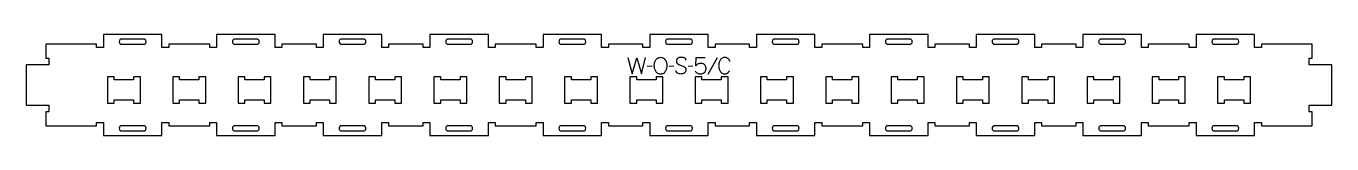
# Model space of a CAD drawing. Extents: x 0 to 2400, y 0 to 186.
import ezdxf

# ---------------------------------------------------------------- set-up
doc = ezdxf.new("R2010")
doc.units = 0
for name, color, linetype in [('1_ANYTOOL_1MMDEEP_LABELS_S', 2, 'CONTINUOUS'), ('3_ANYTOOL_CUTTHROUGH_INSID', 4, 'CONTINUOUS'), ('4_ANYTOOL_CUTTHROUGH_OUTSI', 5, 'CONTINUOUS')]:
    doc.layers.add(name, color=color, linetype=linetype)

msp = doc.modelspace()

# ---------------------------------------------------------------- linework, layer by layer
at = {"layer": '1_ANYTOOL_1MMDEEP_LABELS_S'}
for p, q in [((1150.25, 127.129967), (1141.464286, 127.044253)), ((1190.278572, 127.129967), (1181.492857, 127.044253)), ((1225.335714, 127.129967), (1216.55, 127.044253)), ((1269.992857, 142.772824), (1252.807143, 112.001396))]:
    msp.add_line(p, q, dxfattribs=at)
msp.add_lwpolyline([(1105.892857, 143.244253), (1113.607143, 113.244253), (1122.05, 142.344253), (1130.535714, 113.244253), (1138.035714, 143.244253)], dxfattribs=at)
msp.add_lwpolyline([(1166.321429, 143.58711, -0.064784), (1168.995384, 143.239189, -0.088904), (1171.421429, 142.108539, -0.05419), (1173.343993, 140.416409, -0.051179), (1174.871429, 138.358539, -0.041653), (1176.053628, 135.929766, -0.036749), (1176.842857, 133.344253, -0.024892), (1177.300637, 130.72499, -0.030823), (1177.464286, 128.072824, -0.034269), (1177.287766, 125.500328, -0.031918), (1176.773214, 122.972824, -0.031725), (1175.885027, 120.363428, -0.026303), (1174.7, 117.872824, -0.058719), (1173.17622, 115.711077, -0.077745), (1171.1375, 114.047824, -0.077243), (1168.650512, 113.068987, -0.055252), (1165.978572, 112.772824, -0.054051), (1163.224647, 113.071404, -0.077615), (1160.658929, 114.069253, -0.078558), (1158.583855, 115.756326, -0.060481), (1157.042857, 117.958539, -0.02629), (1155.856197, 120.497758, -0.031299), (1154.969643, 123.154967, -0.031469), (1154.454604, 125.741783, -0.033416), (1154.278572, 128.372824, -0.032847), (1154.457249, 131.089773, -0.035049), (1155.001786, 133.756753, -0.03503), (1155.91776, 136.333792, -0.032231), (1157.171429, 138.765682, -0.062518), (1158.793317, 140.832776, -0.074052), (1160.905357, 142.381753, -0.072322), (1163.532211, 143.312644, -0.049083)], format="xyb", close=True, dxfattribs=at)
for points in [[(1212.521429, 138.658539, 0.071867), (1212.328315, 139.995145, 0.100684), (1211.701786, 141.176396, 0.047558), (1211.227232, 141.652846, 0.038563), (1210.677232, 142.041574, 0.037928), (1209.980044, 142.389043, 0.026634), (1209.242857, 142.644253, 0.028461), (1206.219524, 143.330236, 0.041577), (1203.135714, 143.58711, 0.036938), (1201.633354, 143.475971, 0.041531), (1200.167857, 143.131753, 0.041583), (1198.79048, 142.554545, 0.038125), (1197.521429, 141.765682, 0.057611), (1196.451276, 140.773777, 0.065808), (1195.657143, 139.553182, 0.06469), (1195.179647, 138.093627, 0.046778), (1195.035714, 136.558539, 0.052235), (1195.19807, 135.008697, 0.075448), (1195.742857, 133.558539, 0.076671), (1196.658949, 132.385486, 0.061023), (1197.864286, 131.501396, 0.021951), (1200.89314, 129.97405, 0.018213), (1204.035714, 128.694253, -0.02405), (1207.137199, 127.388791, -0.02981), (1210.078572, 125.758539, -0.068439), (1211.219873, 124.792608, -0.079282), (1212.028572, 123.540682, -0.076308), (1212.453571, 121.962, -0.047772), (1212.478572, 120.315682, -0.046243), (1212.185337, 118.634722, -0.06359), (1211.535714, 117.063896, -0.064671), (1210.562891, 115.779707, -0.057073), (1209.307143, 114.765682, -0.067522), (1206.338835, 113.402771, -0.070793), (1203.114286, 112.901396, -0.064027), (1199.975271, 113.263911, -0.070447), (1197.05, 114.444253, -0.054374), (1195.891583, 115.293886, -0.074742), (1194.992857, 116.404967, -0.075199), (1194.46985, 117.711346, -0.057737), (1194.307143, 119.115682)], [(1229.621429, 118.001396, 0.051644), (1231.356467, 115.981483, 0.067529), (1233.510714, 114.433539, 0.067834), (1235.967472, 113.529067, 0.054378), (1238.578572, 113.244253, 0.039344), (1241.561824, 113.47936, 0.059901), (1244.428572, 114.294253, 0.055966), (1245.643378, 114.971256, 0.047768), (1246.694643, 115.885324, 0.046557), (1247.690058, 117.150613, 0.031515), (1248.478572, 118.558539, 0.047557), (1249.166863, 120.43792, 0.064093), (1249.421429, 122.415682, 0.035335), (1249.28011, 124.412861, 0.045148), (1248.821429, 126.358539, 0.045692), (1248.071303, 128.070029, 0.046166), (1247.021429, 129.615682, 0.060461), (1245.686521, 130.887236, 0.060801), (1244.085714, 131.801396, 0.059081), (1242.122222, 132.364718, 0.040364), (1240.078572, 132.529967, 0.051634), (1237.49798, 132.262763, 0.068321), (1235.064286, 131.394253, 0.044671), (1232.822501, 129.9621, 0.031916), (1230.821429, 128.201396), (1231.55, 143.244253), (1247.75, 143.244253)], [(1293.607143, 135.744253, 0.059291), (1292.070982, 138.67367, 0.066881), (1289.857143, 141.122824, 0.04529), (1288.540157, 142.046702, 0.046757), (1287.076786, 142.713896, 0.04633), (1285.436874, 143.118227, 0.037303), (1283.75, 143.244253, 0.054828), (1281.24436, 142.968668, 0.073548), (1278.901786, 142.071039, 0.073729), (1276.932464, 140.542806, 0.056205), (1275.414286, 138.551396, 0.033355), (1274.193117, 136.16152, 0.034965), (1273.308929, 133.628182, 0.034911), (1272.778901, 130.960175, 0.031589), (1272.607143, 128.244253, 0.032085), (1272.781646, 125.527624, 0.035383), (1273.319643, 122.860324, 0.035431), (1274.218132, 120.325167, 0.033598), (1275.457143, 117.93711, 0.058628), (1277.019344, 115.936225, 0.073381), (1279.041072, 114.417467, 0.072539), (1281.487045, 113.516413, 0.05208), (1284.092857, 113.244253, 0.033243), (1285.534232, 113.340189, 0.042283), (1286.942857, 113.651396, 0.042766), (1288.185554, 114.158485, 0.044269), (1289.321429, 114.872824, 0.055485), (1291.333224, 116.787725, 0.045948), (1292.921429, 119.072824)]]:
    msp.add_lwpolyline(points, format="xyb", dxfattribs=at)
at = {"layer": '3_ANYTOOL_CUTTHROUGH_INSID'}
for points in [[(215.75, 167.544253, 1), (215.75, 177.044253), (175.75, 177.044253, 1), (175.75, 167.544253)], [(423.75, 167.544253, 1), (423.75, 177.044253), (383.75, 177.044253, 1), (383.75, 167.544253)], [(619.75, 167.588506, 1), (619.75, 177.088506), (579.75, 177.088506, 1), (579.75, 167.588506)], [(815.75, 167.544253, 1), (815.75, 177.044253), (775.75, 177.044253, 1), (775.75, 167.544253)], [(1023.75, 167.544253, 1), (1023.75, 177.044253), (983.75, 177.044253, 1), (983.75, 167.544253)], [(1179.75, 167.544253), (1219.75, 167.544253, 1), (1219.75, 177.044253), (1179.75, 177.044253, 1)], [(1375.75, 167.544253), (1415.75, 167.544253, 1), (1415.75, 177.044253), (1375.75, 177.044253, 1)], [(1583.75, 167.544253), (1623.75, 167.544253, 1), (1623.75, 177.044253), (1583.75, 177.044253, 1)], [(1779.75, 167.588506), (1819.75, 167.588506, 1), (1819.75, 177.088506), (1779.75, 177.088506, 1)], [(1975.75, 167.544253), (2015.75, 167.544253, 1), (2015.75, 177.044253), (1975.75, 177.044253, 1)], [(2183.75, 167.544253), (2223.75, 167.544253, 1), (2223.75, 177.044253), (2183.75, 177.044253, 1)], [(215.75, 18.044253), (175.75, 18.044253, 1), (175.75, 8.544253), (215.75, 8.544253, 1)], [(423.75, 18.044253), (383.75, 18.044253, 1), (383.75, 8.544253), (423.75, 8.544253, 1)], [(619.75, 18), (579.75, 18, 1), (579.75, 8.5), (619.75, 8.5, 1)], [(815.75, 18.044253), (775.75, 18.044253, 1), (775.75, 8.544253), (815.75, 8.544253, 1)], [(1023.75, 18.044253), (983.75, 18.044253, 1), (983.75, 8.544253), (1023.75, 8.544253, 1)], [(1179.75, 18.044253, 1), (1179.75, 8.544253), (1219.75, 8.544253, 1), (1219.75, 18.044253)], [(1375.75, 18.044253, 1), (1375.75, 8.544253), (1415.75, 8.544253, 1), (1415.75, 18.044253)], [(1583.75, 18.044253, 1), (1583.75, 8.544253), (1623.75, 8.544253, 1), (1623.75, 18.044253)], [(1779.75, 18, 1), (1779.75, 8.5), (1819.75, 8.5, 1), (1819.75, 18)], [(1975.75, 18.044253, 1), (1975.75, 8.544253), (2015.75, 8.544253, 1), (2015.75, 18.044253)], [(2183.75, 18.044253, 1), (2183.75, 8.544253), (2223.75, 8.544253, 1), (2223.75, 18.044253)]]:
    msp.add_lwpolyline(points, format="xyb", close=True, dxfattribs=at)
for points in [[(197.5, 102.000253), (162, 102.000253), (162, 108.000253), (149.5, 108.000253), (149.5, 59.500253), (162, 59.500253), (162, 65.500253), (197.5, 65.500253), (197.5, 59.500253), (210, 59.500253), (210, 108.000253), (197.5, 108.000253)], [(317.5, 102.000253), (282, 102.000253), (282, 108.000253), (269.5, 108.000253), (269.5, 59.500253), (282, 59.500253), (282, 65.500253), (317.5, 65.500253), (317.5, 59.500253), (330, 59.500253), (330, 108.000253), (317.5, 108.000253)], [(437.5, 102.000253), (402, 102.000253), (402, 108.000253), (389.5, 108.000253), (389.5, 59.500253), (402, 59.500253), (402, 65.500253), (437.5, 65.500253), (437.5, 59.500253), (450, 59.500253), (450, 108.000253), (437.5, 108.000253)], [(557.5, 102.000253), (522, 102.000253), (522, 108.000253), (509.5, 108.000253), (509.5, 59.500253), (522, 59.500253), (522, 65.500253), (557.5, 65.500253), (557.5, 59.500253), (570, 59.500253), (570, 108.000253), (557.5, 108.000253)], [(677.5, 102.000253), (642, 102.000253), (642, 108.000253), (629.5, 108.000253), (629.5, 59.500253), (642, 59.500253), (642, 65.500253), (677.5, 65.500253), (677.5, 59.500253), (690, 59.500253), (690, 108.000253), (677.5, 108.000253)], [(797.5, 102.000253), (762, 102.000253), (762, 108.000253), (749.5, 108.000253), (749.5, 59.500253), (762, 59.500253), (762, 65.500253), (797.5, 65.500253), (797.5, 59.500253), (810, 59.500253), (810, 108.000253), (797.5, 108.000253)], [(917.5, 102.000253), (882, 102.000253), (882, 108.000253), (869.5, 108.000253), (869.5, 59.500253), (882, 59.500253), (882, 65.500253), (917.5, 65.500253), (917.5, 59.500253), (930, 59.500253), (930, 108.000253), (917.5, 108.000253)], [(1037.5, 102.000253), (1002, 102.000253), (1002, 108.000253), (989.5, 108.000253), (989.5, 59.500253), (1002, 59.500253), (1002, 65.500253), (1037.5, 65.500253), (1037.5, 59.500253), (1050, 59.500253), (1050, 108.000253), (1037.5, 108.000253)], [(1157.5, 102.000253), (1122, 102.000253), (1122, 108.000253), (1109.5, 108.000253), (1109.5, 59.500253), (1122, 59.500253), (1122, 65.500253), (1157.5, 65.500253), (1157.5, 59.500253), (1170, 59.500253), (1170, 108.000253), (1157.5, 108.000253)], [(1242, 102.000253), (1242, 108.000253), (1229.5, 108.000253), (1229.5, 59.500253), (1242, 59.500253), (1242, 65.500253), (1277.5, 65.500253), (1277.5, 59.500253), (1290, 59.500253), (1290, 108.000253), (1277.5, 108.000253), (1277.5, 102.000253)], [(1362, 102.000253), (1362, 108.000253), (1349.5, 108.000253), (1349.5, 59.500253), (1362, 59.500253), (1362, 65.500253), (1397.5, 65.500253), (1397.5, 59.500253), (1410, 59.500253), (1410, 108.000253), (1397.5, 108.000253), (1397.5, 102.000253)], [(1482, 102.000253), (1482, 108.000253), (1469.5, 108.000253), (1469.5, 59.500253), (1482, 59.500253), (1482, 65.500253), (1517.5, 65.500253), (1517.5, 59.500253), (1530, 59.500253), (1530, 108.000253), (1517.5, 108.000253), (1517.5, 102.000253)], [(1602, 102.000253), (1602, 108.000253), (1589.5, 108.000253), (1589.5, 59.500253), (1602, 59.500253), (1602, 65.500253), (1637.5, 65.500253), (1637.5, 59.500253), (1650, 59.500253), (1650, 108.000253), (1637.5, 108.000253), (1637.5, 102.000253)], [(1722, 102.000253), (1722, 108.000253), (1709.5, 108.000253), (1709.5, 59.500253), (1722, 59.500253), (1722, 65.500253), (1757.5, 65.500253), (1757.5, 59.500253), (1770, 59.500253), (1770, 108.000253), (1757.5, 108.000253), (1757.5, 102.000253)], [(1842, 102.000253), (1842, 108.000253), (1829.5, 108.000253), (1829.5, 59.500253), (1842, 59.500253), (1842, 65.500253), (1877.5, 65.500253), (1877.5, 59.500253), (1890, 59.500253), (1890, 108.000253), (1877.5, 108.000253), (1877.5, 102.000253)], [(1962, 102.000253), (1962, 108.000253), (1949.5, 108.000253), (1949.5, 59.500253), (1962, 59.500253), (1962, 65.500253), (1997.5, 65.500253), (1997.5, 59.500253), (2010, 59.500253), (2010, 108.000253), (1997.5, 108.000253), (1997.5, 102.000253)], [(2082, 102.000253), (2082, 108.000253), (2069.5, 108.000253), (2069.5, 59.500253), (2082, 59.500253), (2082, 65.500253), (2117.5, 65.500253), (2117.5, 59.500253), (2130, 59.500253), (2130, 108.000253), (2117.5, 108.000253), (2117.5, 102.000253)], [(2202, 102.000253), (2202, 108.000253), (2189.5, 108.000253), (2189.5, 59.500253), (2202, 59.500253), (2202, 65.500253), (2237.5, 65.500253), (2237.5, 59.500253), (2250, 59.500253), (2250, 108.000253), (2237.5, 108.000253), (2237.5, 102.000253)]]:
    msp.add_lwpolyline(points, close=True, dxfattribs=at)
at = {"layer": '4_ANYTOOL_CUTTHROUGH_OUTSI'}
msp.add_lwpolyline([(1133.5, 167.544253), (1070, 167.544253), (1070, 161.794253, -0.414214), (1069.75, 161.544253), (1057.75, 161.544253, -0.414214), (1057.5, 161.794253), (1057.5, 185.544253), (950, 185.544253), (950, 161.794253, -0.414214), (949.75, 161.544253), (937.75, 161.544253, -0.414214), (937.5, 161.794253), (937.5, 167.544253), (862, 167.544253), (862, 161.794253, -0.414214), (861.75, 161.544253), (849.75, 161.544253, -0.414214), (849.5, 161.794253), (849.5, 185.544253), (742, 185.544253), (742, 161.794253, -0.414214), (741.75, 161.544253), (729.75, 161.544253, -0.414214), (729.5, 161.794253), (729.5, 167.544426), (666, 167.588333), (666, 161.838506, -0.414214), (665.75, 161.588506), (653.75, 161.588506, -0.414214), (653.5, 161.838506), (653.5, 185.588506), (546, 185.588506), (546, 161.838506, -0.414214), (545.75, 161.588506), (533.75, 161.588506, -0.414214), (533.5, 161.838506), (533.5, 167.588333), (470, 167.544426), (470, 161.794253, -0.414214), (469.75, 161.544253), (457.75, 161.544253, -0.414214), (457.5, 161.794253), (457.5, 185.544253), (350, 185.544253), (350, 161.794253, -0.414214), (349.75, 161.544253), (337.75, 161.544253, -0.414214), (337.5, 161.794253), (337.5, 167.544253), (262, 167.544253), (262, 161.794253, -0.414214), (261.75, 161.544253), (249.75, 161.544253, -0.414214), (249.5, 161.794253), (249.5, 185.544253), (142, 185.544253), (142, 161.794253, -0.414214), (141.75, 161.544253), (129.75, 161.544253, -0.414214), (129.5, 161.794253), (129.5, 167.544253), (36, 167.544253), (36, 142.044253), (41.75, 142.044253, -0.414214), (42, 141.794253), (42, 129.794253, -0.414214), (41.75, 129.544253), (0, 129.544253), (0, 56.044253), (41.75, 56.044253, -0.414214), (42, 55.794253), (42, 43.794253, -0.414214), (41.75, 43.544253), (36, 43.544253), (36, 18.044253), (129.5, 18.044253), (129.5, 23.794253, -0.414214), (129.75, 24.044253), (141.75, 24.044253, -0.414214), (142, 23.794253), (142, 0.044253), (249.5, 0.044253), (249.5, 23.794253, -0.414214), (249.75, 24.044253), (261.75, 24.044253, -0.414214), (262, 23.794253), (262, 18.044253), (337.5, 18.044253), (337.5, 23.794253, -0.414214), (337.75, 24.044253), (349.75, 24.044253, -0.414214), (350, 23.794253), (350, 0.044253), (457.5, 0.044253), (457.5, 23.794253, -0.414214), (457.75, 24.044253), (469.75, 24.044253, -0.414214), (470, 23.794253), (470, 18.04408), (533.5, 18.000173), (533.5, 23.75, -0.414214), (533.75, 24), (545.75, 24, -0.414214), (546, 23.75), (546, 0), (653.5, 0), (653.5, 23.75, -0.414214), (653.75, 24), (665.75, 24, -0.414214), (666, 23.75), (666, 18.000173), (729.5, 18.04408), (729.5, 23.794253, -0.414214), (729.75, 24.044253), (741.75, 24.044253, -0.414214), (742, 23.794253), (742, 0.044253), (849.5, 0.044253), (849.5, 23.794253, -0.414214), (849.75, 24.044253), (861.75, 24.044253, -0.414214), (862, 23.794253), (862, 18.044253), (937.5, 18.044253), (937.5, 23.794253, -0.414214), (937.75, 24.044253), (949.75, 24.044253, -0.414214), (950, 23.794253), (950, 0.044253), (1057.5, 0.044253), (1057.5, 23.794253, -0.414214), (1057.75, 24.044253), (1069.75, 24.044253, -0.414214), (1070, 23.794253), (1070, 18.044253), (1133.5, 18.044253), (1133.5, 23.794253, -0.414214), (1133.75, 24.044253), (1145.75, 24.044253, -0.414214), (1146, 23.794253), (1146, 0.044253), (1253.5, 0.044253), (1253.5, 23.794253, -0.414214), (1253.75, 24.044253), (1265.75, 24.044253, -0.414214), (1266, 23.794253), (1266, 18.044253), (1329.5, 18.044253), (1329.5, 23.794253, -0.414214), (1329.75, 24.044253), (1341.75, 24.044253, -0.414214), (1342, 23.794253), (1342, 0.044253), (1449.5, 0.044253), (1449.5, 23.794253, -0.414214), (1449.75, 24.044253), (1461.75, 24.044253, -0.414214), (1462, 23.794253), (1462, 18.044253), (1537.5, 18.044253), (1537.5, 23.794253, -0.414214), (1537.75, 24.044253), (1549.75, 24.044253, -0.414214), (1550, 23.794253), (1550, 0.044253), (1657.5, 0.044253), (1657.5, 23.794253, -0.414214), (1657.75, 24.044253), (1669.75, 24.044253, -0.414214), (1670, 23.794253), (1670, 18.04408), (1733.5, 18.000173), (1733.5, 23.75, -0.414214), (1733.75, 24), (1745.75, 24, -0.414214), (1746, 23.75), (1746, 0), (1853.5, 0), (1853.5, 23.75, -0.414214), (1853.75, 24), (1865.75, 24, -0.414214), (1866, 23.75), (1866, 18.000173), (1929.5, 18.04408), (1929.5, 23.794253, -0.414214), (1929.75, 24.044253), (1941.75, 24.044253, -0.414214), (1942, 23.794253), (1942, 0.044253), (2049.5, 0.044253), (2049.5, 23.794253, -0.414214), (2049.75, 24.044253), (2061.75, 24.044253, -0.414214), (2062, 23.794253), (2062, 18.044253), (2137.5, 18.044253), (2137.5, 23.794253, -0.414214), (2137.75, 24.044253), (2149.75, 24.044253, -0.414214), (2150, 23.794253), (2150, 0.044253), (2257.5, 0.044253), (2257.5, 23.794253, -0.414214), (2257.75, 24.044253), (2269.75, 24.044253, -0.414214), (2270, 23.794253), (2270, 18.044253), (2363.5, 18.044253), (2363.5, 43.544253), (2357.75, 43.544253, -0.414214), (2357.5, 43.794253), (2357.5, 55.794253, -0.414214), (2357.75, 56.044253), (2399.5, 56.044253), (2399.5, 129.544253), (2357.75, 129.544253, -0.414214), (2357.5, 129.794253), (2357.5, 141.794253, -0.414214), (2357.75, 142.044253), (2363.5, 142.044253), (2363.5, 167.544253), (2270, 167.544253), (2270, 161.794253, -0.414214), (2269.75, 161.544253), (2257.75, 161.544253, -0.414214), (2257.5, 161.794253), (2257.5, 185.544253), (2150, 185.544253), (2150, 161.794253, -0.414214), (2149.75, 161.544253), (2137.75, 161.544253, -0.414214), (2137.5, 161.794253), (2137.5, 167.544253), (2062, 167.544253), (2062, 161.794253, -0.414214), (2061.75, 161.544253), (2049.75, 161.544253, -0.414214), (2049.5, 161.794253), (2049.5, 185.544253), (1942, 185.544253), (1942, 161.794253, -0.414214), (1941.75, 161.544253), (1929.75, 161.544253, -0.414214), (1929.5, 161.794253), (1929.5, 167.544426), (1866, 167.588333), (1866, 161.838506, -0.414214), (1865.75, 161.588506), (1853.75, 161.588506, -0.414214), (1853.5, 161.838506), (1853.5, 185.588506), (1746, 185.588506), (1746, 161.838506, -0.414214), (1745.75, 161.588506), (1733.75, 161.588506, -0.414214), (1733.5, 161.838506), (1733.5, 167.588333), (1670, 167.544426), (1670, 161.794253, -0.414214), (1669.75, 161.544253), (1657.75, 161.544253, -0.414214), (1657.5, 161.794253), (1657.5, 185.544253), (1550, 185.544253), (1550, 161.794253, -0.414214), (1549.75, 161.544253), (1537.75, 161.544253, -0.414214), (1537.5, 161.794253), (1537.5, 167.544253), (1462, 167.544253), (1462, 161.794253, -0.414214), (1461.75, 161.544253), (1449.75, 161.544253, -0.414214), (1449.5, 161.794253), (1449.5, 185.544253), (1342, 185.544253), (1342, 161.794253, -0.414214), (1341.75, 161.544253), (1329.75, 161.544253, -0.414214), (1329.5, 161.794253), (1329.5, 167.544253), (1266, 167.544253), (1266, 161.794253, -0.414214), (1265.75, 161.544253), (1253.75, 161.544253, -0.414214), (1253.5, 161.794253), (1253.5, 185.544253), (1146, 185.544253), (1146, 161.794253, -0.414214), (1145.75, 161.544253), (1133.75, 161.544253, -0.414214), (1133.5, 161.794253)], format="xyb", close=True, dxfattribs=at)

doc.saveas('drawing.dxf')
